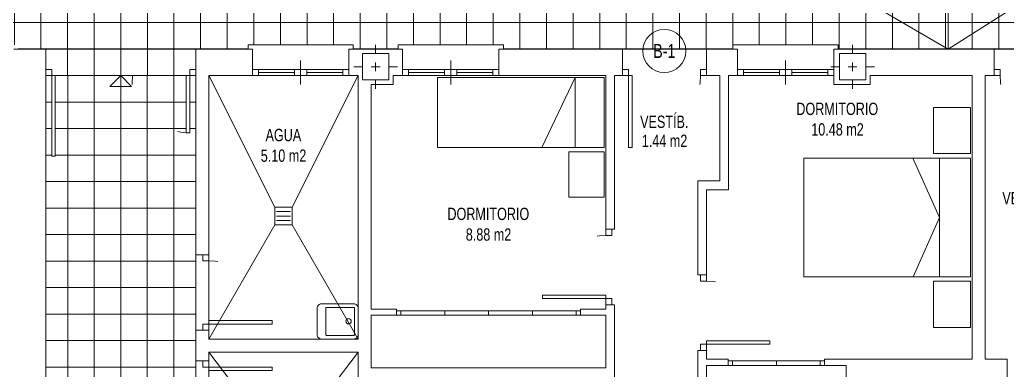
# Model space of a CAD drawing. Header units: millimetres. Extents: x 1426 to 1585, y -58 to 4.
# Drawn here: x 1448.2 to 1459.46, y -43.99 to -40 of the extents above; entities that cross this region are included whole.
import ezdxf
from ezdxf.enums import TextEntityAlignment as Align

# ---------------------------------------------------------------- set-up
doc = ezdxf.new("R2010")
doc.units = ezdxf.units.MM
doc.header["$LTSCALE"] = 0.35
doc.linetypes.add('DASHDOT', pattern=[1, 0.5, -0.25, 0, -0.25])
doc.linetypes.add('PUNTOS', pattern=[6.35, 0, -6.35])
for name, color, linetype, lineweight in [('BARRIDO_PUERTA', 251, 'PUNTOS', 0), ('CARPINTERIA', 4, 'Continuous', 0), ('ESCALERAS', 7, 'Continuous', 0), ('GRAFISMOS', 8, 'DASHDOT', 0), ('MUEBLES', 7, 'Continuous', 0), ('MUROS', 1, 'Continuous', 0), ('PENDIENTES', 250, 'Continuous', 0), ('PILARES', 7, 'Continuous', 0), ('SANITARIOS', 7, 'Continuous', 0), ('SENTIDO_ESCALERA', 9, 'Continuous', 0), ('SOLERIA', 251, 'Continuous', 0), ('SUMIDEROS', 8, 'Continuous', 0), ('SUPERFICIES', 2, 'Continuous', 0), ('TEXTOS', 3, 'Continuous', 0)]:
    doc.layers.add(name, color=color, linetype=linetype, lineweight=lineweight)
doc.styles.add('SWIS721 Lt', font='swisscl.ttf')

# ---------------------------------------------------------------- blocks, each defined once
blk = doc.blocks.new('PILAR 30x30')
at = {"layer": 'GRAFISMOS', "ltscale": 0.5}
for p, q in [((0, 0.25), (0, -0.25)), ((0.25, 0), (-0.25, 0))]:
    blk.add_line(p, q, dxfattribs=at)
at = {"layer": 'PILARES'}
blk.add_lwpolyline([(0.15, -0.15), (0.15, 0.15), (-0.15, 0.15), (-0.15, -0.15)], close=True, dxfattribs=at)
blk = doc.blocks.new('A$C7B596D43')
at = {"layer": 'MUEBLES'}
for p, q in [((0, 1.499), (0, 1.9)), ((0.516, 1.9), (0, 1.9)), ((0.516, 1.499), (0.516, 1.9)), ((0.564, 1.499), (0.564, 1.9)), ((1.364, 1.9), (0.564, 1.9)), ((1.364, 0), (1.364, 1.9)), ((0, 1.499), (0.516, 1.499)), ((1.364, 1.57), (0.564, 1.57)), ((0.564, 1.19), (1.364, 1.57)), ((0.564, 1.499), (0.564, 0)), ((0.564, 0), (1.364, 0))]:
    blk.add_line(p, q, dxfattribs=at)
blk = doc.blocks.new('A$C70ED1BAF')
at = {"layer": 'MUEBLES'}
for p, q in [((0, 2.504), (0.42, 2.504)), ((0, 1.979), (0, 2.504)), ((0.42, 2.504), (0.42, 2.451)), ((0.42, 2.031), (0.42, 2.451)), ((0.42, 2.031), (0.42, 1.979)), ((0.053, 1.979), (0, 1.979)), ((0.053, 1.926), (0, 1.926)), ((0, 0.576), (0, 1.926)), ((0.42, 1.979), (0.053, 1.979)), ((0.053, 1.926), (1.9, 1.926)), ((0.352, 1.251), (0.651, 1.926)), ((0.352, 1.926), (0.352, 0.576)), ((1.9, 1.926), (1.9, 0.576)), ((0.656, 0.576), (0.352, 1.251)), ((0.053, 0.576), (0, 0.576)), ((1.9, 0.576), (0.053, 0.576)), ((0.053, 0.525), (0, 0.525)), ((0, 0), (0, 0.525)), ((0.053, 0.525), (0.42, 0.525)), ((0.42, 0.525), (0.42, 0.473)), ((0.42, 0.053), (0.42, 0.473)), ((0.42, 0), (0, 0)), ((0.42, 0.053), (0.42, 0))]:
    blk.add_line(p, q, dxfattribs=at)
blk = doc.blocks.new('SUMIDERO')
at = {"layer": 'SUMIDEROS'}
for p, q in [((0.1, 0.1), (-0.1, 0.1)), ((-0.1, -0.1), (-0.1, 0.1)), ((0.081, 0.052), (-0.081, 0.052)), ((0.081, 0), (-0.081, 0)), ((0.1, -0.1), (0.1, 0.1)), ((-0.1, -0.1), (0.1, -0.1)), ((0.081, -0.052), (-0.081, -0.052))]:
    blk.add_line(p, q, dxfattribs=at)
blk = doc.blocks.new('C P072')
at = {"layer": 'BARRIDO_PUERTA'}
blk.add_arc((0.068, -0.001), 0.722, 0.0689, 86.658, dxfattribs=at)
at = {"layer": 'CARPINTERIA'}
for p, q in [((0.07, 0.72), (0.11, 0.72)), ((0.07, 0), (0.07, 0.72)), ((0.11, 0.72), (0.11, 0)), ((0, 0), (0.07, 0)), ((0.11, 0), (0.07, 0)), ((0.07, 0), (0.07, -0.07)), ((0.79, 0), (0.79, -0.07)), ((0.86, 0), (0.79, 0)), ((0.07, -0.07), (0, -0.07)), ((0.79, -0.07), (0.86, -0.07))]:
    blk.add_line(p, q, dxfattribs=at)
blk = doc.blocks.new('C P082')
at = {"layer": 'BARRIDO_PUERTA'}
blk.add_arc((0.07, 0), 0.82, 0, 87.204, dxfattribs=at)
at = {"layer": 'CARPINTERIA'}
for p, q in [((0.07, 0.819), (0.11, 0.819)), ((0.07, 0), (0.07, 0.819)), ((0.11, 0.819), (0.11, 0)), ((0, 0), (0.07, 0)), ((0.11, 0), (0.07, 0)), ((0.07, 0), (0.07, -0.07)), ((0.89, 0), (0.89, -0.07)), ((0.96, 0), (0.89, 0)), ((0.07, -0.07), (0, -0.07)), ((0.89, -0.07), (0.96, -0.07))]:
    blk.add_line(p, q, dxfattribs=at)
blk = doc.blocks.new('ARMARIO 4H')
at = {"layer": 'CARPINTERIA'}
for p, q in [((0, 0.05), (2.1, 0.05)), ((0, 0), (2.1, 0)), ((0.05, 0.05), (0.05, 0)), ((0.55, 0.05), (0.55, 0)), ((1.05, 0.05), (1.05, 0)), ((1.55, 0.05), (1.55, 0)), ((2.05, 0.05), (2.05, 0))]:
    blk.add_line(p, q, dxfattribs=at)
blk = doc.blocks.new('ARMARIO 2H')
at = {"layer": 'CARPINTERIA'}
for p, q in [((0, 0.05), (1.1, 0.05)), ((0, 0), (1.1, 0)), ((0.05, 0.05), (0.05, 0)), ((0.55, 0.05), (0.55, 0)), ((1.05, 0.05), (1.05, 0))]:
    blk.add_line(p, q, dxfattribs=at)
blk = doc.blocks.new('A$C26967853')
at = {"layer": 'CARPINTERIA'}
for p, q in [((1.2, 0.45), (0, 0.45)), ((0, 0.45), (0, 0.4)), ((1.2, 0.4), (1.2, 0.45)), ((0.6, 0.27), (0.6, 0)), ((0.6, 0.17), (0.05, 0.17)), ((0.12, 0.1), (0.12, 0.17)), ((0.53, 0.135), (0.12, 0.135)), ((0.53, 0.1), (0.53, 0.17)), ((1.15, 0.17), (0.6, 0.17)), ((0.67, 0.1), (0.67, 0.17)), ((1.08, 0.135), (0.67, 0.135)), ((1.08, 0.1), (1.08, 0.17)), ((0.6, 0.1), (0.05, 0.1)), ((1.15, 0.1), (0.6, 0.1))]:
    blk.add_line(p, q, dxfattribs=at)
blk = doc.blocks.new('A$C59DF6085')
at = {"layer": 'BARRIDO_PUERTA'}
for centre, radius, start, end in [((0.07, 0.07), 0.92, 0, 87.5081), ((1.643, 0.07), 0.653, 93.5137, 180)]:
    blk.add_arc(centre, radius, start, end, dxfattribs=at)
at = {"layer": 'CARPINTERIA'}
for p, q in [((0.07, 0.07), (0.07, 0.989)), ((0.07, 0.989), (0.11, 0.989)), ((0.11, 0.989), (0.11, 0.07)), ((1.643, 0.721), (1.603, 0.721)), ((1.603, 0.07), (1.603, 0.721)), ((1.643, 0.07), (1.643, 0.721)), ((0, 0.07), (0.07, 0.07)), ((0.07, 0), (0, 0)), ((0.07, 0.07), (0.07, 0)), ((0.11, 0.07), (0.07, 0.07)), ((1.603, 0.07), (1.713, 0.07)), ((1.643, 0), (1.643, 0.07)), ((1.713, 0), (1.643, 0))]:
    blk.add_line(p, q, dxfattribs=at)
blk = doc.blocks.new('VERTEDERO')
at = {"layer": 'SANITARIOS'}
for points in [[(0.15, -0.467, 0.414214), (0.2, -0.417), (0.2, -0.05, 0.414214), (0.15, 0), (-0.15, 0, 0.414214), (-0.2, -0.05), (-0.2, -0.417, 0.414214), (-0.15, -0.467)], [(0.15, -0.367, 0.414214), (0.16, -0.357), (0.16, -0.05, 0.414214), (0.15, -0.04), (-0.15, -0.04, 0.414214), (-0.16, -0.05), (-0.16, -0.357, 0.414214), (-0.15, -0.367)]]:
    blk.add_lwpolyline(points, format="xyb", close=True, dxfattribs=at)
blk.add_ellipse((-0.002, -0.108), major_axis=(0, 0.03), ratio=1, start_param=1.570796326736544, end_param=7.853981633916129, dxfattribs=at)

msp = doc.modelspace()

# ---------------------------------------------------------------- hatches: boundary and pattern name
at = {"layer": 'SOLERIA'}
h = msp.add_hatch(dxfattribs=at)
h.set_pattern_fill('ANSI37', color=256, scale=2.4267, angle=45, style=0)
h.set_pattern_definition([(90, (1449.35593, -40.63548), (-0.3033375, 6e-17), []), (180, (1449.35593, -40.63548), (-6e-17, -0.3033375), [])])
h.paths.add_polyline_path([(1434.543, -39.135), (1439.912, -39.135), (1439.912, -38.585), (1440.312, -38.585), (1440.312, -36.485), (1443.912, -36.485), (1443.912, -37.945), (1445.962, -37.945), (1445.962, -36.085), (1447.612, -36.085), (1447.612, -36.485), (1453.419, -36.485), (1453.419, -36.085), (1453.589, -36.085), (1453.589, -36.575), (1453.629, -36.575), (1453.629, -36.085), (1454.799, -36.085), (1454.799, -36.575), (1454.839, -36.575), (1454.839, -36.085), (1455.689, -36.085), (1455.689, -36.485), (1457.963, -36.485), (1457.963, -38.585), (1459.513, -38.585), (1459.513, -39.045), (1460.613, -39.045), (1460.613, -36.485), (1464.213, -36.485), (1464.213, -38.585), (1464.613, -38.585), (1464.613, -39.135), (1468.525, -39.135), (1468.525, -40.335), (1468.285, -40.335), (1468.285, -40.285), (1467.385, -40.285), (1467.385, -40.335), (1464.593, -40.335), (1464.593, -40.285), (1463.393, -40.285), (1463.393, -40.335), (1462.882, -40.335), (1462.882, -40.285), (1461.682, -40.285), (1461.682, -40.335), (1457.536, -40.335), (1457.536, -40.285), (1456.336, -40.285), (1456.336, -40.335), (1453.718, -40.335), (1453.718, -40.285), (1452.518, -40.285), (1452.518, -40.335), (1452.007, -40.335), (1452.007, -40.285), (1450.807, -40.285), (1450.807, -40.335), (1450.212, -40.335), (1450.212, -40.565), (1450.142, -40.565), (1450.142, -40.635), (1448.57, -40.635), (1448.57, -40.565), (1448.5, -40.565), (1448.5, -40.335), (1448.188, -40.335), (1448.188, -40.285), (1446.988, -40.285), (1446.988, -40.335), (1442.842, -40.335), (1442.842, -40.285), (1441.642, -40.285), (1441.642, -40.335), (1441.132, -40.335), (1441.132, -40.285), (1439.932, -40.285), (1439.932, -40.335), (1437.14, -40.335), (1437.14, -40.285), (1436.24, -40.285), (1436.24, -40.335), (1434.543, -40.335)])
h.paths.add_polyline_path([(1448.562, -37.135), (1455.963, -37.135), (1455.963, -38.685), (1448.562, -38.685)], flags=16)
h.paths.add_polyline_path([(1441.212, -37.135), (1442.912, -37.135), (1442.912, -38.535), (1441.212, -38.535)], flags=16)
h.paths.add_polyline_path([(1461.613, -37.135), (1463.313, -37.135), (1463.313, -38.535), (1461.613, -38.535)], flags=16)
h = msp.add_hatch(dxfattribs=at)
h.set_pattern_fill('ANSI37', color=256, scale=2.41382, angle=45, style=0)
h.set_pattern_definition([(90, (1449.35593, -40.63548), (-0.3017275, 6e-17), []), (180, (1449.35593, -40.63548), (-6e-17, -0.3017275), [])])
h.paths.add_polyline_path([(1448.5, -40.635), (1448.5, -51.31), (1448.57, -51.31), (1448.57, -50.274), (1448.61, -50.274), (1448.61, -51.31), (1448.57, -51.31), (1448.57, -51.38), (1448.5, -51.38), (1448.5, -52.887), (1451.912, -52.922), (1451.912, -51.38), (1451.012, -51.38), (1451.012, -51.61), (1450.712, -51.61), (1450.712, -51.38), (1450.642, -51.38), (1450.642, -51.31), (1450.602, -51.31), (1450.602, -50.274), (1450.642, -50.274), (1450.642, -51.31), (1450.712, -51.31), (1450.712, -46.113), (1450.212, -46.113), (1450.212, -40.635), (1450.142, -40.635), (1450.142, -41.488), (1450.102, -41.488), (1450.102, -40.635), (1448.61, -40.635), (1448.61, -41.555), (1448.57, -41.555), (1448.57, -40.635)])

# ---------------------------------------------------------------- linework, layer by layer
at = {"layer": 'ESCALERAS'}
for p, q in [((1450.212, -40.635), (1448.5, -40.635)), ((1450.212, -42.675), (1450.212, -43.535)), ((1450.212, -43.885), (1450.212, -44.745))]:
    msp.add_line(p, q, dxfattribs=at)
at = {"layer": 'MUROS', "lineweight": 0}
for p, q in [((1448.138, -40.335), (1448.5, -40.335)), ((1448.5, -40.335), (1448.5, -52.887)), ((1450.212, -40.335), (1450.857, -40.335)), ((1450.857, -40.635), (1450.857, -40.335)), ((1451.957, -40.635), (1451.957, -40.335)), ((1453.668, -40.335), (1455.076, -40.335)), ((1456.386, -40.335), (1456.036, -40.335)), ((1456.386, -40.335), (1456.386, -40.635)), ((1459.314, -40.335), (1457.486, -40.335)), ((1450.857, -40.635), (1450.362, -40.635)), ((1450.362, -42.675), (1450.362, -40.635)), ((1452.062, -40.635), (1451.957, -40.635)), ((1452.462, -40.635), (1452.568, -40.635)), ((1453.668, -40.635), (1454.886, -40.635)), ((1454.886, -40.635), (1454.886, -42.385)), ((1454.986, -40.635), (1455.076, -40.635)), ((1454.986, -40.635), (1454.986, -42.385)), ((1456.186, -40.635), (1456.036, -40.635)), ((1456.186, -40.635), (1456.186, -41.835)), ((1456.386, -40.635), (1456.286, -40.635)), ((1456.286, -40.635), (1456.286, -41.935)), ((1459.063, -40.635), (1457.9, -40.635)), ((1457.9, -40.635), (1457.9, -40.735)), ((1459.063, -40.635), (1459.063, -43.865)), ((1459.213, -40.635), (1459.213, -43.865)), ((1459.314, -40.635), (1459.213, -40.635)), ((1452.212, -40.735), (1452.212, -43.295)), ((1457.9, -40.735), (1457.486, -40.735)), ((1456.186, -41.835), (1455.936, -41.835)), ((1455.936, -41.835), (1455.936, -42.905)), ((1456.286, -41.935), (1456.036, -41.935)), ((1456.036, -41.935), (1456.036, -42.905)), ((1452.499, -43.295), (1452.212, -43.295)), ((1452.499, -43.365), (1452.499, -43.295)), ((1454.599, -43.365), (1454.599, -43.295)), ((1454.599, -43.295), (1454.886, -43.295)), ((1454.886, -43.245), (1454.886, -43.295)), ((1454.986, -43.245), (1454.986, -44.785)), ((1452.499, -43.365), (1452.212, -43.365)), ((1452.212, -43.365), (1452.212, -43.965)), ((1454.599, -43.365), (1454.886, -43.365)), ((1454.886, -43.365), (1454.886, -43.965)), ((1450.362, -43.635), (1450.362, -43.535)), ((1450.362, -43.885), (1450.362, -43.785)), ((1456.036, -43.765), (1456.036, -43.865)), ((1459.063, -43.865), (1457.381, -43.865)), ((1459.463, -43.865), (1459.213, -43.865)), ((1454.886, -43.965), (1452.212, -43.965)), ((1456.036, -43.935), (1456.036, -44.535))]:
    msp.add_line(p, q, dxfattribs=at)
at = {"layer": 'MUROS'}
for p, q in [((1450.212, -42.675), (1450.212, -40.335)), ((1452.568, -40.335), (1451.957, -40.335)), ((1452.568, -40.635), (1452.568, -40.335)), ((1453.668, -40.635), (1453.668, -40.335)), ((1455.076, -40.635), (1455.076, -40.335)), ((1456.036, -40.635), (1456.036, -40.335)), ((1457.486, -40.735), (1457.486, -40.335)), ((1459.314, -40.635), (1459.314, -40.335)), ((1452.062, -43.635), (1452.062, -40.635)), ((1452.462, -40.735), (1452.462, -40.635)), ((1452.212, -40.735), (1452.462, -40.735)), ((1454.886, -42.385), (1454.986, -42.385)), ((1454.886, -42.385), (1454.986, -42.385)), ((1450.212, -42.675), (1450.362, -42.675)), ((1456.036, -42.905), (1455.936, -42.905)), ((1454.886, -43.245), (1454.986, -43.245)), ((1454.886, -43.245), (1454.986, -43.245)), ((1450.362, -43.535), (1450.212, -43.535)), ((1450.212, -43.885), (1450.212, -43.535)), ((1451.149, -43.635), (1450.362, -43.635)), ((1452.062, -43.635), (1450.362, -43.635)), ((1452.062, -43.785), (1450.362, -43.785)), ((1452.062, -45.963), (1452.062, -43.785)), ((1455.936, -44.755), (1455.936, -43.765)), ((1456.036, -43.765), (1455.936, -43.765)), ((1450.362, -43.885), (1450.212, -43.885)), ((1456.036, -43.865), (1456.281, -43.865)), ((1456.281, -43.935), (1456.281, -43.865)), ((1457.381, -43.935), (1457.381, -43.865)), ((1459.463, -43.865), (1459.463, -44.672)), ((1456.036, -43.935), (1456.281, -43.935)), ((1457.625, -43.935), (1457.381, -43.935)), ((1457.625, -44.535), (1457.625, -43.935))]:
    msp.add_line(p, q, dxfattribs=at)
at = {"layer": 'PENDIENTES'}
for p, q in [((1458.788, -40.335), (1461.613, -38.535)), ((1458.788, -40.335), (1458.788, -38.585)), ((1458.788, -40.335), (1455.963, -38.685)), ((1448.5, -40.335), (1450.212, -40.335)), ((1451.112, -42.135), (1450.362, -40.635)), ((1451.312, -42.135), (1452.062, -40.635)), ((1450.362, -43.635), (1451.112, -42.335)), ((1452.062, -43.635), (1451.312, -42.335)), ((1450.362, -42.675), (1450.362, -43.535)), ((1451.112, -44.774), (1450.362, -43.785)), ((1451.312, -44.774), (1452.062, -43.785)), ((1450.362, -44.745), (1450.362, -43.885))]:
    msp.add_line(p, q, dxfattribs=at)
at = {"layer": 'SENTIDO_ESCALERA'}
for p, q in [((1449.356, -40.635), (1449.232, -40.759)), ((1449.356, -40.635), (1449.356, -52.896)), ((1449.479, -40.759), (1449.356, -40.635)), ((1449.232, -40.759), (1449.479, -40.759))]:
    msp.add_line(p, q, dxfattribs=at)
at = {"layer": 'SOLERIA'}
for p, q in [((1455.076, -40.335), (1456.036, -40.335)), ((1459.314, -40.335), (1460.274, -40.335))]:
    msp.add_line(p, q, dxfattribs=at)
at = {"layer": 'TEXTOS', "color": 7}
msp.add_circle((1455.553, -40.355), 0.246, dxfattribs=at)

# ---------------------------------------------------------------- block references
at = {"layer": 'CARPINTERIA'}
for name, p in [('A$C26967853', (1450.807, -40.735)), ('A$C26967853', (1456.336, -40.735)), ('ARMARIO 4H', (1452.499, -43.365))]:
    msp.add_blockref(name, p, dxfattribs=at)
at = {"layer": 'CARPINTERIA', "xscale": -1}
msp.add_blockref('A$C26967853', (1453.718, -40.735), dxfattribs=at)
for name, p, rotation in [('A$C59DF6085', (1448.5, -40.565), 180), ('C P082', (1455.076, -40.635), 179.9999999999772), ('C P072', (1450.362, -43.535), 270), ('C P072', (1456.036, -43.765), 270)]:
    msp.add_blockref(name, p, dxfattribs=dict(at, rotation=rotation))
at = {"layer": 'CARPINTERIA'}
for name, p, rotation in [('C P082', (1460.274, -40.635), 180.0000000000228), ('C P072', (1454.886, -43.245), 90), ('C P072', (1450.362, -43.885), 269.9999999999984), ('ARMARIO 2H', (1457.381, -43.885), 180)]:
    msp.add_blockref(name, p, dxfattribs=dict(at, rotation=rotation))
at = {"layer": 'MUEBLES', "xscale": -1, "rotation": 270}
msp.add_blockref('A$C7B596D43', (1452.966, -42.019), dxfattribs=at)
at = {"layer": 'MUEBLES', "rotation": 180}
msp.add_blockref('A$C70ED1BAF', (1459.043, -40.999), dxfattribs=at)
at = {"layer": 'PILARES'}
for p in [(1452.262, -40.535), (1457.7, -40.535)]:
    msp.add_blockref('PILAR 30x30', p, dxfattribs=at)
at = {"layer": 'SANITARIOS', "rotation": 270}
msp.add_blockref('VERTEDERO', (1452.062, -43.435), dxfattribs=at)
at = {"layer": 'SUMIDEROS', "xscale": -1, "rotation": 180}
msp.add_blockref('SUMIDERO', (1451.212, -42.235), dxfattribs=at)

# ---------------------------------------------------------------- texts
at = {"layer": 'SUPERFICIES', "style": 'SWIS721 Lt'}
for s, p in [('10.48 m2', (1457.528, -41.178)), ('1.44 m2', (1455.556, -41.308)), ('5.10 m2', (1451.212, -41.477)), ('8.88 m2', (1453.549, -42.375))]:
    msp.add_text(s, height=0.14, dxfattribs=at).set_placement(p, align=Align.TOP_CENTER)
at = {"layer": 'TEXTOS', "color": 2, "style": 'SWIS721 Lt'}
msp.add_text('B-1', height=0.16, dxfattribs=at).set_placement((1455.553, -40.355), align=Align.MIDDLE)
at = {"layer": 'TEXTOS', "style": 'SWIS721 Lt'}
for s, p in [('DORMITORIO', (1457.525, -41.014)), ('VESTÍB.', (1455.553, -41.144)), ('AGUA', (1451.21, -41.312)), ('VESTÍBULO', (1459.81, -42.013)), ('DORMITORIO', (1453.547, -42.21))]:
    msp.add_text(s, height=0.14, dxfattribs=at).set_placement(p, align=Align.MIDDLE)

doc.saveas('drawing.dxf')
